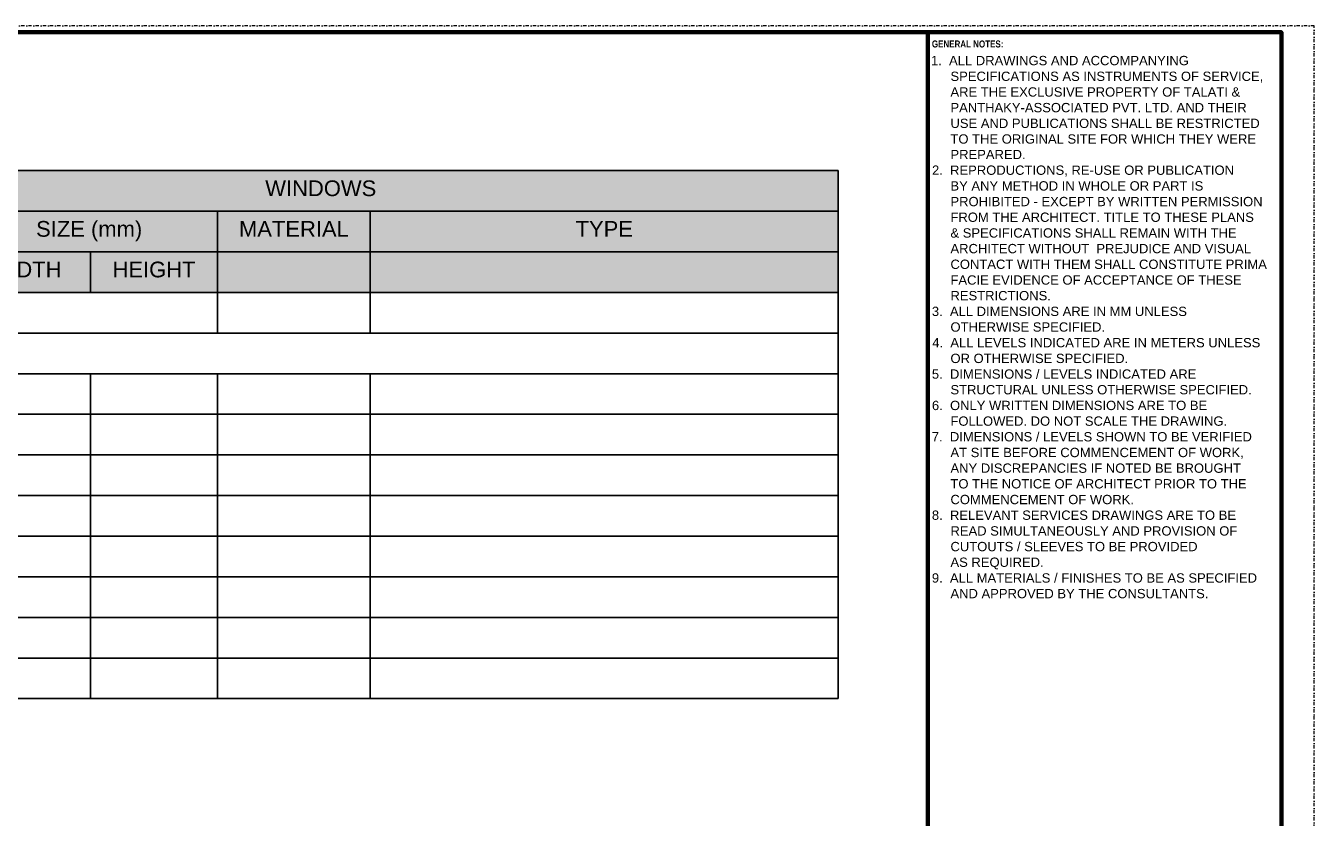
# Paper-space layout 'Symbols A3-5' of a CAD drawing. Header units: millimetres. Extents: x 0 to 408, y 0 to 261.
# Drawn here: x 211.3 to 408, y 140 to 261 of the extents above; entities that cross this region are included whole.
import ezdxf
from ezdxf.enums import TextEntityAlignment as Align

# ---------------------------------------------------------------- set-up
doc = ezdxf.new("R2010")
doc.units = ezdxf.units.MM
doc.linetypes.add('DASHDOT', pattern=[1, 0.5, -0.25, 0, -0.25])
doc.layers.add('G-ANNO-REFR', color=253, linetype='DASHDOT', lineweight=5, plot=False)
for name, color, linetype, lineweight in [('G-ANNO-TEXT', 3, 'Continuous', 15), ('G-ANNO-TTLB', 7, 'Continuous', 50), ('G-PAPR-GRAY', 251, 'Continuous', 15), ('G-PAPR-MEDM', 6, 'Continuous', 30), ('G-PAPR-THCK', 4, 'Continuous', 100), ('G-PAPR-THIN', 20, 'Continuous', 5)]:
    doc.layers.add(name, color=color, linetype=linetype, lineweight=lineweight)
doc.styles.add('NOTES', font='arial.ttf', dxfattribs={"height": 2})
doc.styles.add('SMALL', font='arial.ttf', dxfattribs={"height": 2.4})
doc.styles.get("Standard").update_dxf_attribs({"font": 'swissc.ttf'})
doc.styles.add('SUB-TITLE', font='swisscb.ttf')
doc.styles.add('SUB-TITLE-2', font='swissc.ttf')
doc.styles.add('TITLE', font='swisscb.ttf')

# ---------------------------------------------------------------- blocks, each defined once
blk = doc.blocks.new('*U225')
at = {"layer": 'G-ANNO-REFR'}
blk.add_lwpolyline([(0, 0), (408, 0), (408, 261), (0, 261)], close=True, dxfattribs=at)
at = {"layer": 'G-PAPR-THCK'}
blk.add_lwpolyline([(10, 260), (403, 260), (403, 1), (10, 1)], close=True, dxfattribs=at)
blk.add_lwpolyline([(349, 1), (349, 260)], dxfattribs=at)
at = {"layer": 'G-PAPR-THIN'}
blk.add_lwpolyline([(349, 260), (403, 260), (403, 1), (349, 1)], close=True, dxfattribs=at)
at = {"layer": 'G-ANNO-TEXT'}
for tag, p, height, style in [('GENERAL_NOTES_001', (349.49, 254.98), 1.42, 'NOTES'), ('GENERAL_NOTES_002', (349.71, 252.58), 1.42, 'NOTES'), ('GENERAL_NOTES_003', (349.71, 250.19), 1.42, 'NOTES'), ('GENERAL_NOTES_004', (349.71, 247.8), 1.42, 'NOTES'), ('GENERAL_NOTES_005', (349.71, 245.4), 1.42, 'NOTES'), ('GENERAL_NOTES_006', (349.71, 243.01), 1.42, 'NOTES'), ('GENERAL_NOTES_007', (349.71, 240.64), 1.42, 'NOTES'), ('GENERAL_NOTES_008', (349.65, 238.25), 1.42, 'NOTES'), ('GENERAL_NOTES_009', (349.71, 235.85), 1.42, 'NOTES'), ('GENERAL_NOTES_010', (349.71, 233.46), 1.42, 'NOTES'), ('GENERAL_NOTES_011', (349.71, 231.07), 1.42, 'NOTES'), ('GENERAL_NOTES_012', (349.71, 228.67), 1.42, 'NOTES'), ('GENERAL_NOTES_013', (349.71, 226.28), 1.42, 'NOTES'), ('GENERAL_NOTES_014', (349.71, 223.89), 1.42, 'NOTES'), ('GENERAL_NOTES_015', (349.71, 221.49), 1.42, 'NOTES'), ('GENERAL_NOTES_016', (349.71, 219.1), 1.42, 'NOTES'), ('GENERAL_NOTES_017', (349.63, 216.7), 1.42, 'NOTES'), ('GENERAL_NOTES_018', (349.71, 214.31), 1.42, 'NOTES'), ('GENERAL_NOTES_019', (349.69, 211.92), 1.42, 'NOTES'), ('GENERAL_NOTES_020', (349.71, 209.52), 1.42, 'NOTES'), ('GENERAL_NOTES_021', (349.63, 207.13), 1.42, 'NOTES'), ('GENERAL_NOTES_022', (349.71, 204.74), 1.42, 'NOTES'), ('GENERAL_NOTES_023', (349.64, 202.34), 1.42, 'NOTES'), ('GENERAL_NOTES_024', (349.71, 199.95), 1.42, 'NOTES'), ('GENERAL_NOTES_025', (349.62, 197.56), 1.42, 'NOTES'), ('GENERAL_NOTES_026', (349.71, 195.16), 1.42, 'NOTES'), ('GENERAL_NOTES_027', (349.71, 192.77), 1.42, 'NOTES'), ('GENERAL_NOTES_028', (349.71, 190.38), 1.42, 'NOTES'), ('GENERAL_NOTES_029', (349.71, 187.98), 1.42, 'NOTES'), ('GENERAL_NOTES_030', (349.63, 185.59), 1.42, 'NOTES'), ('GENERAL_NOTES_031', (349.71, 183.19), 1.42, 'NOTES'), ('GENERAL_NOTES_032', (349.71, 180.8), 1.42, 'NOTES'), ('GENERAL_NOTES_033', (349.71, 178.41), 1.42, 'NOTES'), ('GENERAL_NOTES_034', (349.63, 176.01), 1.42, 'NOTES'), ('GENERAL_NOTES_035', (349.71, 173.62), 1.42, 'NOTES'), ('CLIENTNAME', (349.64, 78.78), 2.13, 'SUB-TITLE-2'), ('CLIENTADDRESS1', (349.64, 75.88), 1.42, 'SUB-TITLE-2'), ('CLIENTADDRESS2', (349.64, 73.48), 1.42, 'SUB-TITLE-2'), ('CLIENTPHONE', (349.64, 71.11), 1.42, 'SUB-TITLE-2'), ('DRAWING_NO', (362.5, 41.09), 2.84, 'SUB-TITLE-2')]:
    blk.add_attdef(tag, p, '', height=height, dxfattribs=dict(at, style=style))
at = {"layer": 'G-ANNO-TEXT', "style": 'SUB-TITLE-2'}
for tag, p in [('REV_NO4', (351.25, 107.5)), ('REV_DATE4', (357.51, 107.5)), ('DRAWN_BY4', (365.62, 107.5)), ('CHECKED_BY4', (374.69, 107.5)), ('REV_NO3', (351.25, 104.66)), ('REV_DATE3', (357.51, 104.66)), ('DRAWN_BY3', (365.62, 104.66)), ('CHECKED_BY3', (374.69, 104.66)), ('REV_NO2', (351.25, 101.81)), ('REV_DATE2', (357.51, 101.81)), ('DRAWN_BY2', (365.62, 101.81)), ('CHECKED_BY2', (374.69, 101.81)), ('REV_NO1', (351.25, 98.97)), ('REV_DATE1', (357.51, 98.97)), ('DRAWN_BY1', (365.62, 98.97)), ('CHECKED_BY1', (374.69, 98.97)), ('REV_NO0', (351.25, 96.13)), ('REV_DATE0', (357.51, 96.13)), ('DRAWN_BY0', (365.62, 96.13)), ('CHECKED_BY0', (374.69, 96.13))]:
    blk.add_attdef(tag, text='', height=1.14, dxfattribs=at).set_placement(p, align=Align.MIDDLE)
for tag, p in [('REV_DESCRIPTION4', (380.36, 107.5)), ('REV_DESCRIPTION3', (380.36, 104.66)), ('REV_DESCRIPTION2', (380.36, 101.81)), ('REV_DESCRIPTION1', (380.36, 98.97)), ('REV_DESCRIPTION0', (380.36, 96.13))]:
    blk.add_attdef(tag, text='', height=1.14, dxfattribs=at).set_placement(p, align=Align.MIDDLE_LEFT)
for tag, p in [('PROJECT_NAME1', (362.5, 69.02)), ('PROJECT_NAME2', (362.5, 66.18)), ('PROJECT_CODE', (362.5, 62.82)), ('RELEASE', (362.5, 59.67)), ('STAGE', (362.5, 56.47)), ('DRAWING_TITLE', (362.5, 53.27))]:
    blk.add_attdef(tag, text='', height=1.71, dxfattribs=at).set_placement(p, align=Align.TOP_LEFT)
at = {"layer": 'G-ANNO-TEXT'}
for tag, height, style, p in [('CURRENT_REV', 2.84, 'TITLE', (396.61, 41.09)), ('DRAWN_BY', 1.71, 'SUB-TITLE-2', (355.39, 34.75)), ('CHECKED_BY', 1.71, 'SUB-TITLE-2', (368.89, 34.75)), ('SCALE', 1.71, 'SUB-TITLE-2', (383.11, 34.75)), ('ISSUE_DATE', 1.71, 'SUB-TITLE-2', (396.61, 34.75))]:
    blk.add_attdef(tag, text='', height=height, dxfattribs=dict(at, style=style)).set_placement(p, align=Align.CENTER)
at = {"layer": 'G-ANNO-TEXT', "style": 'SUB-TITLE'}
blk.add_attdef('FILE_NAME', text='', height=1.14, rotation=90, dxfattribs=at).set_placement((403.71, 8.76), align=Align.TOP_LEFT)
at = {"layer": 'G-PAPR-MEDM', "style": 'TITLE'}
blk.add_text('GENERAL NOTES:', height=1.0658, dxfattribs=at).set_placement((349.63, 257.69))
blk = doc.blocks.new('*T148')
at = {"layer": 'G-PAPR-GRAY', "color": 7, "linetype": 'ByBlock', "lineweight": -2, "transparency": 16777216}
for p, q in [((0, 0), (158, 0)), ((0, 0), (0, -18.6)), ((158, 0), (316, 0)), ((158, 0), (158, -18.6)), ((0, -6.2), (158, -6.2)), ((24.03, -6.2), (24.03, -18.6)), ((63.25, -6.2), (63.25, -18.6)), ((86.55, -6.2), (86.55, -18.6)), ((158, -6.2), (158, -18.6)), ((158, -6.2), (316, -6.2)), ((182.03, -6.2), (182.03, -18.6)), ((221.25, -6.2), (221.25, -18.6)), ((244.55, -6.2), (244.55, -18.6)), ((316, -6.2), (316, -18.6)), ((0, -12.4), (158, -12.4)), ((43.84, -12.4), (43.84, -18.6)), ((158, -12.4), (316, -12.4)), ((201.84, -12.4), (201.84, -18.6))]:
    blk.add_line(p, q, dxfattribs=at)
at = {"layer": 'G-PAPR-GRAY', "linetype": 'ByBlock', "lineweight": -2, "transparency": 16777216}
blk.add_line((158, 0), (158, -6.2), dxfattribs=at)
at = {"layer": 'G-PAPR-GRAY', "color": 0, "linetype": 'ByBlock', "lineweight": -2, "transparency": 16777216}
for p, q in [((316, 0), (316, -6.2)), ((0, -18.6), (158, -18.6)), ((0, -18.6), (0, -80.6)), ((24.03, -18.6), (24.03, -80.6)), ((43.84, -18.6), (43.84, -80.6)), ((63.25, -18.6), (63.25, -80.6)), ((86.55, -18.6), (86.55, -80.6)), ((158, -18.6), (158, -80.6)), ((158, -18.6), (316, -18.6)), ((158, -18.6), (158, -80.6)), ((182.03, -18.6), (182.03, -24.8)), ((221.25, -18.6), (221.25, -24.8)), ((244.55, -18.6), (244.55, -24.8)), ((316, -18.6), (316, -80.6)), ((0, -24.8), (158, -24.8)), ((158, -24.8), (316, -24.8)), ((0, -31), (158, -31)), ((158, -31), (316, -31)), ((182.03, -31), (182.03, -80.6)), ((201.84, -31), (201.84, -80.6)), ((221.25, -31), (221.25, -80.6)), ((244.55, -31), (244.55, -80.6)), ((0, -37.2), (158, -37.2)), ((158, -37.2), (316, -37.2)), ((0, -43.4), (158, -43.4)), ((158, -43.4), (316, -43.4)), ((0, -49.6), (158, -49.6)), ((158, -49.6), (316, -49.6)), ((0, -55.8), (158, -55.8)), ((158, -55.8), (316, -55.8)), ((0, -62), (158, -62)), ((158, -62), (316, -62)), ((0, -68.2), (158, -68.2)), ((158, -68.2), (316, -68.2)), ((0, -74.4), (158, -74.4)), ((158, -74.4), (316, -74.4)), ((0, -80.6), (158, -80.6)), ((158, -80.6), (316, -80.6))]:
    blk.add_line(p, q, dxfattribs=at)
at = {"layer": 'G-PAPR-GRAY', "color": 9, "transparency": 16777216}
for points in [[(0, 0), (0, -6.2), (158, 0), (158, -6.2)], [(158, 0), (158, -6.2), (316, 0), (316, -6.2)], [(0, -6.2), (0, -12.4), (24.03, -6.2), (24.03, -12.4)], [(24.03, -6.2), (24.03, -12.4), (63.25, -6.2), (63.25, -12.4)], [(63.25, -6.2), (63.25, -12.4), (86.55, -6.2), (86.55, -12.4)], [(86.55, -6.2), (86.55, -12.4), (158, -6.2), (158, -12.4)], [(158, -6.2), (158, -12.4), (182.03, -6.2), (182.03, -12.4)], [(182.03, -6.2), (182.03, -12.4), (221.25, -6.2), (221.25, -12.4)], [(221.25, -6.2), (221.25, -12.4), (244.55, -6.2), (244.55, -12.4)], [(244.55, -6.2), (244.55, -12.4), (316, -6.2), (316, -12.4)], [(0, -12.4), (0, -18.6), (24.03, -12.4), (24.03, -18.6)], [(24.03, -12.4), (24.03, -18.6), (43.84, -12.4), (43.84, -18.6)], [(43.84, -12.4), (43.84, -18.6), (63.25, -12.4), (63.25, -18.6)], [(63.25, -12.4), (63.25, -18.6), (86.55, -12.4), (86.55, -18.6)], [(86.55, -12.4), (86.55, -18.6), (158, -12.4), (158, -18.6)], [(158, -12.4), (158, -18.6), (182.03, -12.4), (182.03, -18.6)], [(182.03, -12.4), (182.03, -18.6), (201.84, -12.4), (201.84, -18.6)], [(201.84, -12.4), (201.84, -18.6), (221.25, -12.4), (221.25, -18.6)], [(221.25, -12.4), (221.25, -18.6), (244.55, -12.4), (244.55, -18.6)], [(244.55, -12.4), (244.55, -18.6), (316, -12.4), (316, -18.6)]]:
    blk.add_solid(points, dxfattribs=at)
at = {"layer": 'G-PAPR-GRAY', "color": 7, "transparency": 16777216, "char_height": 2.4, "attachment_point": 2, "style": 'SMALL'}
for s, insert, width in [('{\\fArial|b0|i0|c0;DOORS', (79, -1.5), 155), ('{\\fArial|b0|i0|c0;WINDOWS', (237, -1.5), 155), ('{\\fArial|b0|i0|c0;ID', (12.02, -7.7), 21.0301), ('{\\fArial|b0|i0|c0;SIZE (mm)', (43.64, -7.7), 36.2223), ('{\\fArial|b0|i0|c0;MATERIAL', (74.9, -7.7), 20.2999), ('{\\fArial|b0|i0|c0;TYPE', (122.28, -7.7), 68.4477), ('{\\fArial|b0|i0|c0;ID', (170.02, -7.7), 21.0301), ('{\\fArial|b0|i0|c0;SIZE (mm)', (201.64, -7.7), 36.2223), ('{\\fArial|b0|i0|c0;MATERIAL', (232.9, -7.7), 20.2999), ('{\\fArial|b0|i0|c0;TYPE', (280.28, -7.7), 68.4477), ('{\\fArial|b0|i0|c0;', (12.02, -13.9), 21.0301), ('{\\fArial|b0|i0|c0;WIDTH', (33.93, -13.9), 16.8053), ('{\\fArial|b0|i0|c0;HEIGHT', (53.54, -13.9), 16.417), ('{\\fArial|b0|i0|c0;', (74.9, -13.9), 20.2999), ('{\\fArial|b0|i0|c0;', (122.28, -13.9), 68.4477), ('{\\fArial|b0|i0|c0;', (170.02, -13.9), 21.0301), ('{\\fArial|b0|i0|c0;WIDTH', (191.93, -13.9), 16.8053), ('{\\fArial|b0|i0|c0;HEIGHT', (211.54, -13.9), 16.417), ('{\\fArial|b0|i0|c0;', (232.9, -13.9), 20.2999), ('{\\fArial|b0|i0|c0;', (280.28, -13.9), 68.4477), ('{\\fArial|b0|i0|c0;', (12.02, -20.1), 21.0301), ('{\\fArial|b0|i0|c0;', (33.93, -20.1), 16.8053), ('{\\fArial|b0|i0|c0;', (53.54, -20.1), 16.417), ('{\\fArial|b0|i0|c0;', (74.9, -20.1), 20.2999), ('{\\fArial|b0|i0|c0;', (122.28, -20.1), 68.4477), ('{\\fArial|b0|i0|c0;', (170.02, -20.1), 21.0301), ('{\\fArial|b0|i0|c0;', (201.64, -20.1), 36.2223), ('{\\fArial|b0|i0|c0;', (232.9, -20.1), 20.2999), ('{\\fArial|b0|i0|c0;', (280.28, -20.1), 68.4477), ('{\\fArial|b0|i0|c0;', (12.02, -26.3), 21.0301), ('{\\fArial|b0|i0|c0;', (33.93, -26.3), 16.8053), ('{\\fArial|b0|i0|c0;', (53.54, -26.3), 16.417), ('{\\fArial|b0|i0|c0;', (74.9, -26.3), 20.2999), ('{\\fArial|b0|i0|c0;', (122.28, -26.3), 68.4477), ('{\\fArial|b0|i0|c0;', (237, -26.3), 155), ('{\\fArial|b0|i0|c0;', (12.02, -32.5), 21.0301), ('{\\fArial|b0|i0|c0;', (33.93, -32.5), 16.8053), ('{\\fArial|b0|i0|c0;', (53.54, -32.5), 16.417), ('{\\fArial|b0|i0|c0;', (74.9, -32.5), 20.2999), ('{\\fArial|b0|i0|c0;', (122.28, -32.5), 68.4477), ('{\\fArial|b0|i0|c0;', (170.02, -32.5), 21.0301), ('{\\fArial|b0|i0|c0;', (191.93, -32.5), 16.8053), ('{\\fArial|b0|i0|c0;', (232.9, -32.5), 20.2999), ('{\\fArial|b0|i0|c0;', (280.28, -32.5), 68.4477), ('{\\fArial|b0|i0|c0;', (12.02, -38.7), 21.0301), ('{\\fArial|b0|i0|c0;', (33.93, -38.7), 16.8053), ('{\\fArial|b0|i0|c0;', (53.54, -38.7), 16.417), ('{\\fArial|b0|i0|c0;', (74.9, -38.7), 20.2999), ('{\\fArial|b0|i0|c0;', (122.28, -38.7), 68.4477), ('{\\fArial|b0|i0|c0;', (170.02, -38.7), 21.0301), ('{\\fArial|b0|i0|c0;', (191.93, -38.7), 16.8053), ('{\\fArial|b0|i0|c0;', (211.54, -38.7), 16.417), ('{\\fArial|b0|i0|c0;', (232.9, -38.7), 20.2999), ('{\\fArial|b0|i0|c0;', (280.28, -38.7), 68.4477), ('{\\fArial|b0|i0|c0;', (12.02, -44.9), 21.0301), ('{\\fArial|b0|i0|c0;', (33.93, -44.9), 16.8053), ('{\\fArial|b0|i0|c0;', (53.54, -44.9), 16.417), ('{\\fArial|b0|i0|c0;', (74.9, -44.9), 20.2999), ('{\\fArial|b0|i0|c0;', (122.28, -44.9), 68.4477), ('{\\fArial|b0|i0|c0;', (170.02, -44.9), 21.0301), ('{\\fArial|b0|i0|c0;', (191.93, -44.9), 16.8053), ('{\\fArial|b0|i0|c0;', (211.54, -44.9), 16.417), ('{\\fArial|b0|i0|c0;', (232.9, -44.9), 20.2999), ('{\\fArial|b0|i0|c0;', (280.28, -44.9), 68.4477), ('{\\fArial|b0|i0|c0;', (12.02, -51.1), 21.0301), ('{\\fArial|b0|i0|c0;', (33.93, -51.1), 16.8053), ('{\\fArial|b0|i0|c0;', (53.54, -51.1), 16.417), ('{\\fArial|b0|i0|c0;', (74.9, -51.1), 20.2999), ('{\\fArial|b0|i0|c0;', (122.28, -51.1), 68.4477), ('{\\fArial|b0|i0|c0;', (170.02, -51.1), 21.0301), ('{\\fArial|b0|i0|c0;', (191.93, -51.1), 16.8053), ('{\\fArial|b0|i0|c0;', (211.54, -51.1), 16.417), ('{\\fArial|b0|i0|c0;', (232.9, -51.1), 20.2999), ('{\\fArial|b0|i0|c0;', (280.28, -51.1), 68.4477), ('{\\fArial|b0|i0|c0;', (12.02, -57.3), 21.0301), ('{\\fArial|b0|i0|c0;', (33.93, -57.3), 16.8053), ('{\\fArial|b0|i0|c0;', (53.54, -57.3), 16.417), ('{\\fArial|b0|i0|c0;', (74.9, -57.3), 20.2999), ('{\\fArial|b0|i0|c0;', (122.28, -57.3), 68.4477), ('{\\fArial|b0|i0|c0;', (170.02, -57.3), 21.0301), ('{\\fArial|b0|i0|c0;', (191.93, -57.3), 16.8053), ('{\\fArial|b0|i0|c0;', (211.54, -57.3), 16.417), ('{\\fArial|b0|i0|c0;', (232.9, -57.3), 20.2999), ('{\\fArial|b0|i0|c0;', (280.28, -57.3), 68.4477), ('{\\fArial|b0|i0|c0;', (12.02, -63.5), 21.0301), ('{\\fArial|b0|i0|c0;', (33.93, -63.5), 16.8053), ('{\\fArial|b0|i0|c0;', (53.54, -63.5), 16.417), ('{\\fArial|b0|i0|c0;', (74.9, -63.5), 20.2999), ('{\\fArial|b0|i0|c0;', (122.28, -63.5), 68.4477), ('{\\fArial|b0|i0|c0;', (170.02, -63.5), 21.0301), ('{\\fArial|b0|i0|c0;', (191.93, -63.5), 16.8053), ('{\\fArial|b0|i0|c0;', (211.54, -63.5), 16.417), ('{\\fArial|b0|i0|c0;', (232.9, -63.5), 20.2999), ('{\\fArial|b0|i0|c0;', (280.28, -63.5), 68.4477), ('{\\fArial|b0|i0|c0;', (12.02, -69.7), 21.0301), ('{\\fArial|b0|i0|c0;', (33.93, -69.7), 16.8053), ('{\\fArial|b0|i0|c0;', (53.54, -69.7), 16.417), ('{\\fArial|b0|i0|c0;', (74.9, -69.7), 20.2999), ('{\\fArial|b0|i0|c0;', (122.28, -69.7), 68.4477), ('{\\fArial|b0|i0|c0;', (170.02, -69.7), 21.0301), ('{\\fArial|b0|i0|c0;', (191.93, -69.7), 16.8053), ('{\\fArial|b0|i0|c0;', (211.54, -69.7), 16.417), ('{\\fArial|b0|i0|c0;', (232.9, -69.7), 20.2999), ('{\\fArial|b0|i0|c0;', (280.28, -69.7), 68.4477), ('{\\fArial|b0|i0|c0;', (12.02, -75.9), 21.0301), ('{\\fArial|b0|i0|c0;', (33.93, -75.9), 16.8053), ('{\\fArial|b0|i0|c0;', (53.54, -75.9), 16.417), ('{\\fArial|b0|i0|c0;', (74.9, -75.9), 20.2999), ('{\\fArial|b0|i0|c0;', (122.28, -75.9), 68.4477), ('{\\fArial|b0|i0|c0;', (170.02, -75.9), 21.0301), ('{\\fArial|b0|i0|c0;', (191.93, -75.9), 16.8053), ('{\\fArial|b0|i0|c0;', (211.54, -75.9), 16.417), ('{\\fArial|b0|i0|c0;', (232.9, -75.9), 20.2999), ('{\\fArial|b0|i0|c0;', (280.28, -75.9), 68.4477)]:
    blk.add_mtext(s, dxfattribs=dict(at, insert=insert, width=width))
at = {"layer": 'G-PAPR-GRAY', "color": 0, "transparency": 16777216, "insert": (211.54, -32.5), "char_height": 3.2, "width": 16.417, "attachment_point": 2}
blk.add_mtext('{\\fArial|b0|i0|c0;', dxfattribs=at)

psp = doc.layouts.new('Symbols A3-5')

# ---------------------------------------------------------------- block references
psp.add_blockref('*T148', (19.34, 238.9))
at = {"layer": 'G-ANNO-TTLB'}
ref = psp.add_blockref('*U225', (0, 0), dxfattribs=at)
ref.add_attrib('GENERAL_NOTES_001', '1.  ALL DRAWINGS AND ACCOMPANYING', (349.49, 254.98), dxfattribs={"layer": 'G-ANNO-TEXT', "height": 1.4211, "style": 'NOTES'})
ref.add_attrib('GENERAL_NOTES_002', '     SPECIFICATIONS AS INSTRUMENTS OF SERVICE,', (349.71, 252.58), dxfattribs={"layer": 'G-ANNO-TEXT', "height": 1.4211, "style": 'NOTES'})
ref.add_attrib('GENERAL_NOTES_003', '     ARE THE EXCLUSIVE PROPERTY OF TALATI &', (349.71, 250.19), dxfattribs={"layer": 'G-ANNO-TEXT', "height": 1.4211, "style": 'NOTES'})
ref.add_attrib('GENERAL_NOTES_004', '     PANTHAKY-ASSOCIATED PVT. LTD. AND THEIR', (349.71, 247.8), dxfattribs={"layer": 'G-ANNO-TEXT', "height": 1.4211, "style": 'NOTES'})
ref.add_attrib('GENERAL_NOTES_005', '     USE AND PUBLICATIONS SHALL BE RESTRICTED', (349.71, 245.4), dxfattribs={"layer": 'G-ANNO-TEXT', "height": 1.4211, "style": 'NOTES'})
ref.add_attrib('GENERAL_NOTES_006', '     TO THE ORIGINAL SITE FOR WHICH THEY WERE', (349.71, 243.01), dxfattribs={"layer": 'G-ANNO-TEXT', "height": 1.4211, "style": 'NOTES'})
ref.add_attrib('GENERAL_NOTES_007', '     PREPARED.', (349.71, 240.64), dxfattribs={"layer": 'G-ANNO-TEXT', "height": 1.4211, "style": 'NOTES'})
ref.add_attrib('GENERAL_NOTES_008', '2.  REPRODUCTIONS, RE-USE OR PUBLICATION', (349.65, 238.25), dxfattribs={"layer": 'G-ANNO-TEXT', "height": 1.4211, "style": 'NOTES'})
ref.add_attrib('GENERAL_NOTES_009', '     BY ANY METHOD IN WHOLE OR PART IS', (349.71, 235.85), dxfattribs={"layer": 'G-ANNO-TEXT', "height": 1.4211, "style": 'NOTES'})
ref.add_attrib('GENERAL_NOTES_010', '     PROHIBITED - EXCEPT BY WRITTEN PERMISSION', (349.71, 233.46), dxfattribs={"layer": 'G-ANNO-TEXT', "height": 1.4211, "style": 'NOTES'})
ref.add_attrib('GENERAL_NOTES_011', '     FROM THE ARCHITECT. TITLE TO THESE PLANS', (349.71, 231.07), dxfattribs={"layer": 'G-ANNO-TEXT', "height": 1.4211, "style": 'NOTES'})
ref.add_attrib('GENERAL_NOTES_012', '     & SPECIFICATIONS SHALL REMAIN WITH THE', (349.71, 228.67), dxfattribs={"layer": 'G-ANNO-TEXT', "height": 1.4211, "style": 'NOTES'})
ref.add_attrib('GENERAL_NOTES_013', '     ARCHITECT WITHOUT  PREJUDICE AND VISUAL', (349.71, 226.28), dxfattribs={"layer": 'G-ANNO-TEXT', "height": 1.4211, "style": 'NOTES'})
ref.add_attrib('GENERAL_NOTES_014', '     CONTACT WITH THEM SHALL CONSTITUTE PRIMA', (349.71, 223.89), dxfattribs={"layer": 'G-ANNO-TEXT', "height": 1.4211, "style": 'NOTES'})
ref.add_attrib('GENERAL_NOTES_015', '     FACIE EVIDENCE OF ACCEPTANCE OF THESE', (349.71, 221.49), dxfattribs={"layer": 'G-ANNO-TEXT', "height": 1.4211, "style": 'NOTES'})
ref.add_attrib('GENERAL_NOTES_016', '     RESTRICTIONS.', (349.71, 219.1), dxfattribs={"layer": 'G-ANNO-TEXT', "height": 1.4211, "style": 'NOTES'})
ref.add_attrib('GENERAL_NOTES_017', '3.  ALL DIMENSIONS ARE IN MM UNLESS', (349.63, 216.7), dxfattribs={"layer": 'G-ANNO-TEXT', "height": 1.4211, "style": 'NOTES'})
ref.add_attrib('GENERAL_NOTES_018', '     OTHERWISE SPECIFIED.', (349.71, 214.31), dxfattribs={"layer": 'G-ANNO-TEXT', "height": 1.4211, "style": 'NOTES'})
ref.add_attrib('GENERAL_NOTES_019', '4.  ALL LEVELS INDICATED ARE IN METERS UNLESS', (349.69, 211.92), dxfattribs={"layer": 'G-ANNO-TEXT', "height": 1.4211, "style": 'NOTES'})
ref.add_attrib('GENERAL_NOTES_020', '     OR OTHERWISE SPECIFIED.', (349.71, 209.52), dxfattribs={"layer": 'G-ANNO-TEXT', "height": 1.4211, "style": 'NOTES'})
ref.add_attrib('GENERAL_NOTES_021', '5.  DIMENSIONS / LEVELS INDICATED ARE', (349.63, 207.13), dxfattribs={"layer": 'G-ANNO-TEXT', "height": 1.4211, "style": 'NOTES'})
ref.add_attrib('GENERAL_NOTES_022', '     STRUCTURAL UNLESS OTHERWISE SPECIFIED.', (349.71, 204.74), dxfattribs={"layer": 'G-ANNO-TEXT', "height": 1.4211, "style": 'NOTES'})
ref.add_attrib('GENERAL_NOTES_023', '6.  ONLY WRITTEN DIMENSIONS ARE TO BE', (349.64, 202.34), dxfattribs={"layer": 'G-ANNO-TEXT', "height": 1.4211, "style": 'NOTES'})
ref.add_attrib('GENERAL_NOTES_024', '     FOLLOWED. DO NOT SCALE THE DRAWING.', (349.71, 199.95), dxfattribs={"layer": 'G-ANNO-TEXT', "height": 1.4211, "style": 'NOTES'})
ref.add_attrib('GENERAL_NOTES_025', '7.  DIMENSIONS / LEVELS SHOWN TO BE VERIFIED', (349.62, 197.56), dxfattribs={"layer": 'G-ANNO-TEXT', "height": 1.4211, "style": 'NOTES'})
ref.add_attrib('GENERAL_NOTES_026', '     AT SITE BEFORE COMMENCEMENT OF WORK,', (349.71, 195.16), dxfattribs={"layer": 'G-ANNO-TEXT', "height": 1.4211, "style": 'NOTES'})
ref.add_attrib('GENERAL_NOTES_027', '     ANY DISCREPANCIES IF NOTED BE BROUGHT', (349.71, 192.77), dxfattribs={"layer": 'G-ANNO-TEXT', "height": 1.4211, "style": 'NOTES'})
ref.add_attrib('GENERAL_NOTES_028', '     TO THE NOTICE OF ARCHITECT PRIOR TO THE', (349.71, 190.38), dxfattribs={"layer": 'G-ANNO-TEXT', "height": 1.4211, "style": 'NOTES'})
ref.add_attrib('GENERAL_NOTES_029', '     COMMENCEMENT OF WORK.', (349.71, 187.98), dxfattribs={"layer": 'G-ANNO-TEXT', "height": 1.4211, "style": 'NOTES'})
ref.add_attrib('GENERAL_NOTES_030', '8.  RELEVANT SERVICES DRAWINGS ARE TO BE', (349.63, 185.59), dxfattribs={"layer": 'G-ANNO-TEXT', "height": 1.4211, "style": 'NOTES'})
ref.add_attrib('GENERAL_NOTES_031', '     READ SIMULTANEOUSLY AND PROVISION OF', (349.71, 183.19), dxfattribs={"layer": 'G-ANNO-TEXT', "height": 1.4211, "style": 'NOTES'})
ref.add_attrib('GENERAL_NOTES_032', '     CUTOUTS / SLEEVES TO BE PROVIDED', (349.71, 180.8), dxfattribs={"layer": 'G-ANNO-TEXT', "height": 1.4211, "style": 'NOTES'})
ref.add_attrib('GENERAL_NOTES_033', '     AS REQUIRED.', (349.71, 178.41), dxfattribs={"layer": 'G-ANNO-TEXT', "height": 1.4211, "style": 'NOTES'})
ref.add_attrib('GENERAL_NOTES_034', '9.  ALL MATERIALS / FINISHES TO BE AS SPECIFIED', (349.63, 176.01), dxfattribs={"layer": 'G-ANNO-TEXT', "height": 1.4211, "style": 'NOTES'})
ref.add_attrib('GENERAL_NOTES_035', '     AND APPROVED BY THE CONSULTANTS.', (349.71, 173.62), dxfattribs={"layer": 'G-ANNO-TEXT', "height": 1.4211, "style": 'NOTES'})

doc.saveas('drawing.dxf')
